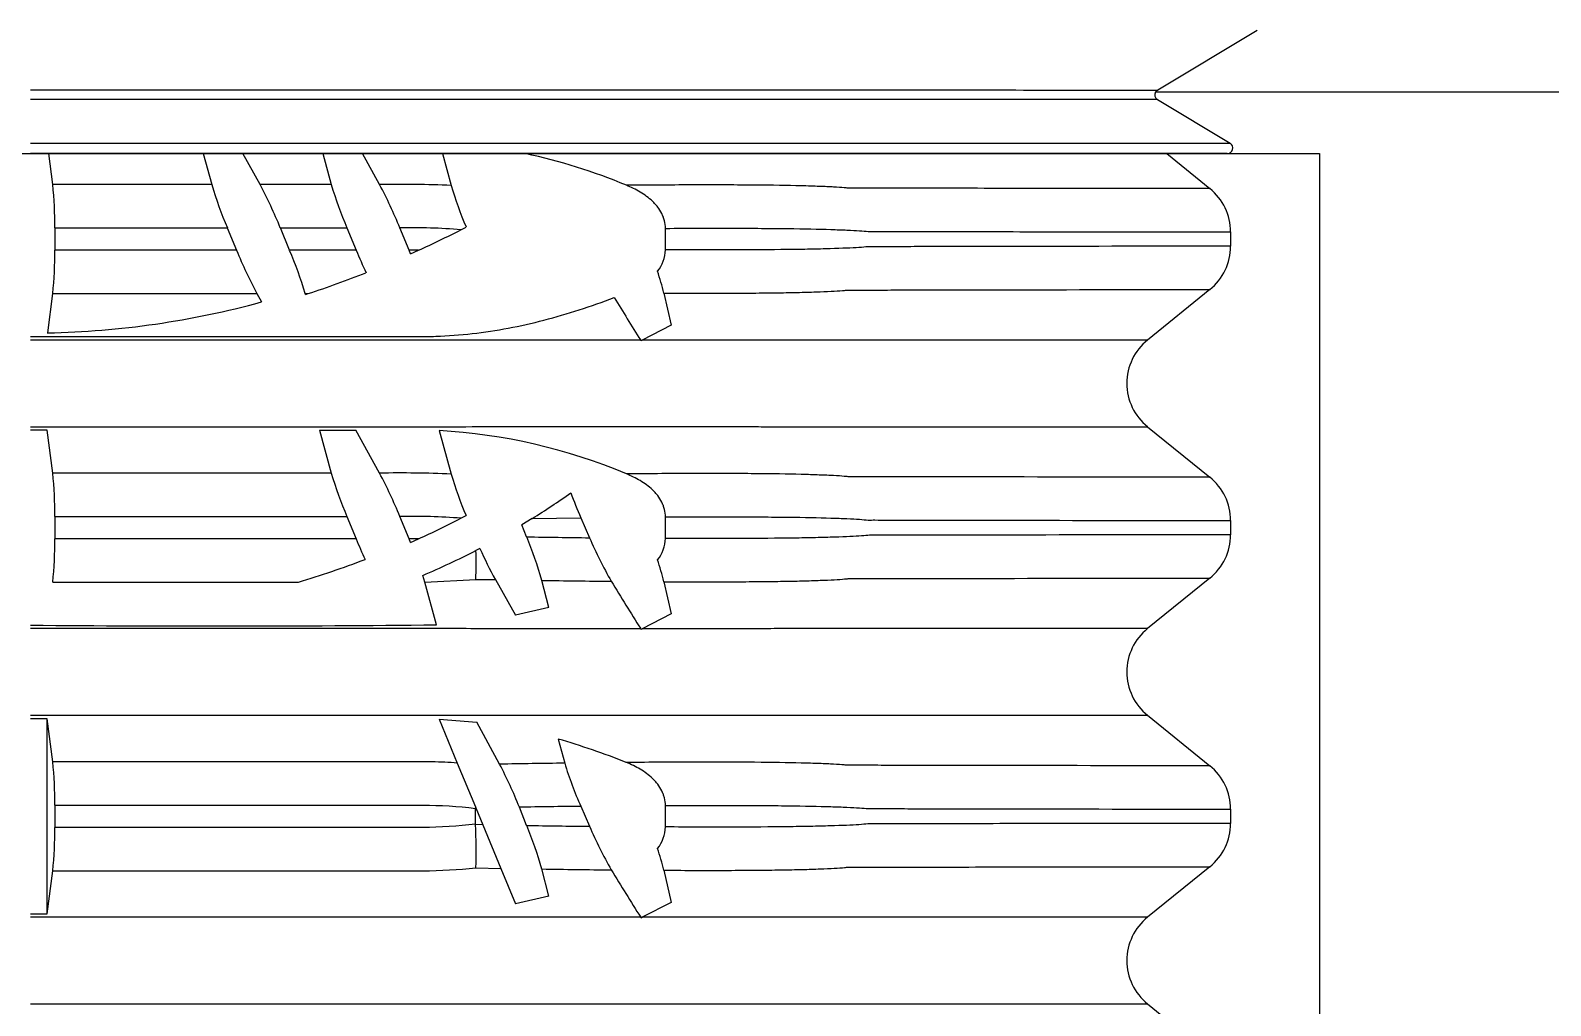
# Model space of a CAD drawing. Header units: millimetres. Extents: x -455371 to 117772, y -78417 to 116564.
# Drawn here: x -53082.1 to -52810.4, y 64223.7 to 64398.1 of the extents above; entities that cross this region are included whole.
import ezdxf

# ---------------------------------------------------------------- set-up
doc = ezdxf.new("R2010")
doc.units = ezdxf.units.MM
doc.layers.get('0').update_dxf_attribs({"color": 255})
doc.layers.add('BETON-STOP', color=141, linetype='Continuous')
doc.layers.add('Contorno-Cupolex', color=3, linetype='Continuous')

# ---------------------------------------------------------------- blocks, each defined once
blk = doc.blocks.new('Cupolex H50')
at = {"layer": 'Contorno-Cupolex', "linetype": 'Continuous'}
for p, q in [((19742.898, 10165.834), (19741.127, 10164.77)), ((19741.084, 10164.735), (19741.092, 10164.735)), ((19741.092, 10164.735), (19748.808, 10164.735)), ((19741.119, 10164.6), (19742.416, 10163.82)), ((19742.363, 10163.635), (19721.008, 10163.635))]:
    blk.add_line(p, q, dxfattribs=at)
for centre, radius, start, end in [((19741.17, 10164.685), 0.0994, 149.7705, 239.2578), ((19741.178, 10164.684), 0.1, 120.9328, 149.6717), ((19742.364, 10163.735), 0.0998, 269.2777, 59.0372)]:
    blk.add_arc(centre, radius, start, end, dxfattribs=at)
for points, knots in [([(19721.008, 10164.771), (19722.217, 10164.771), (19723.426, 10164.771), (19724.99, 10164.771), (19725.345, 10164.771), (19725.7, 10164.771)], [0, 0, 0, 0, 0.0625, 0.0625, 0.08086931, 0.08086931, 0.08086931, 0.08086931]), ([(19725.7, 10164.771), (19725.949, 10164.771), (19726.198, 10164.771), (19726.75, 10164.771), (19727.052, 10164.771), (19727.656, 10164.771), (19727.958, 10164.771), (19728.561, 10164.771), (19728.864, 10164.771), (19729.461, 10164.771), (19729.752, 10164.771), (19730.321, 10164.771), (19730.599, 10164.771), (19731.141, 10164.771), (19731.407, 10164.771), (19732.161, 10164.771), (19732.614, 10164.771), (19733.421, 10164.771), (19733.759, 10164.771), (19734.167, 10164.771), (19734.286, 10164.771), (19734.484, 10164.771), (19734.563, 10164.771), (19734.656, 10164.771), (19734.681, 10164.771), (19734.728, 10164.771), (19734.751, 10164.771), (19734.822, 10164.771), (19734.869, 10164.771), (19735.104, 10164.771), (19735.293, 10164.771), (19735.858, 10164.771), (19736.235, 10164.771), (19738.119, 10164.771), (19739.626, 10164.77), (19741.127, 10164.77)], [0.0808693, 0.0808693, 0.0808693, 0.0808693, 0.09375, 0.09375, 0.109375, 0.109375, 0.125, 0.125, 0.140625, 0.140625, 0.15625, 0.15625, 0.171875, 0.171875, 0.1875, 0.1875, 0.21875, 0.21875, 0.25, 0.25, 0.265625, 0.265625, 0.28125, 0.28125, 0.2890625, 0.2890625, 0.296875, 0.296875, 0.3125, 0.3125, 0.375, 0.375, 0.5, 0.5, 1, 1, 1, 1]), ([(19739.204, 10164.6), (19738.34, 10164.6), (19737.473, 10164.6), (19736.231, 10164.599), (19735.854, 10164.599), (19735.289, 10164.599), (19735.101, 10164.599), (19734.866, 10164.599), (19734.819, 10164.599), (19734.725, 10164.599), (19734.683, 10164.599), (19734.559, 10164.599), (19734.48, 10164.599), (19734.283, 10164.599), (19734.164, 10164.599), (19733.754, 10164.599), (19733.417, 10164.599), (19732.817, 10164.599), (19732.6, 10164.599), (19732.147, 10164.599), (19731.908, 10164.599), (19731.16, 10164.599), (19730.609, 10164.599), (19729.757, 10164.599), (19729.468, 10164.599), (19728.877, 10164.599), (19728.574, 10164.599), (19727.969, 10164.599), (19727.666, 10164.599), (19727.061, 10164.599), (19726.758, 10164.599), (19725.851, 10164.599), (19725.245, 10164.599), (19723.577, 10164.599), (19722.514, 10164.599), (19721.451, 10164.599)], [0.2124485, 0.2124485, 0.2124485, 0.2124485, 0.5, 0.5, 0.625, 0.625, 0.6875, 0.6875, 0.703125, 0.703125, 0.71875, 0.71875, 0.734375, 0.734375, 0.75, 0.75, 0.78125, 0.78125, 0.796875, 0.796875, 0.8125, 0.8125, 0.84375, 0.84375, 0.859375, 0.859375, 0.875, 0.875, 0.890625, 0.890625, 0.90625, 0.90625, 0.9375, 0.9375, 0.9923835, 0.9923835, 0.9923835, 0.9923835]), ([(19721.008, 10163.821), (19722.244, 10163.821), (19723.481, 10163.821), (19725.335, 10163.821), (19725.953, 10163.821), (19726.88, 10163.821), (19727.189, 10163.821), (19727.591, 10163.821), (19727.684, 10163.821), (19727.777, 10163.821)], [0, 0, 0, 0, 0.0625, 0.0625, 0.09375, 0.09375, 0.109375, 0.109375, 0.1140744, 0.1140744, 0.1140744, 0.1140744]), ([(19727.777, 10163.821), (19727.838, 10163.821), (19727.9, 10163.821), (19728.115, 10163.821), (19728.27, 10163.821), (19728.731, 10163.821), (19729.038, 10163.821), (19729.649, 10163.821), (19729.955, 10163.821), (19730.846, 10163.821), (19731.412, 10163.821), (19732.219, 10163.821), (19732.481, 10163.821), (19732.98, 10163.821), (19733.218, 10163.821), (19733.669, 10163.821), (19733.883, 10163.821), (19734.287, 10163.821), (19734.477, 10163.821), (19734.999, 10163.821), (19735.286, 10163.821), (19735.622, 10163.821), (19735.718, 10163.821), (19735.797, 10163.821), (19735.797, 10163.821), (19735.797, 10163.821)], [0.1140744, 0.1140744, 0.1140744, 0.1140744, 0.1171875, 0.1171875, 0.125, 0.125, 0.140625, 0.140625, 0.15625, 0.15625, 0.1875, 0.1875, 0.203125, 0.203125, 0.21875, 0.21875, 0.234375, 0.234375, 0.25, 0.25, 0.28125, 0.28125, 0.296875, 0.296875, 0.2969026, 0.2969026, 0.2969026, 0.2969026]), ([(19735.797, 10163.821), (19735.836, 10163.821), (19735.871, 10163.821), (19735.933, 10163.821), (19735.958, 10163.821), (19736.177, 10163.821), (19736.373, 10163.821), (19736.958, 10163.821), (19737.348, 10163.821), (19739.298, 10163.821), (19740.859, 10163.82), (19742.416, 10163.82)], [0.2969026, 0.2969026, 0.2969026, 0.2969026, 0.3046875, 0.3046875, 0.3125, 0.3125, 0.375, 0.375, 0.5, 0.5, 1, 1, 1, 1])]:
    blk.add_open_spline(points, degree=3, knots=knots, dxfattribs=at)
for points in [[(19721.451, 10164.599), (19721.303, 10164.599), (19721.156, 10164.599), (19721.008, 10164.599)], [(19741.119, 10164.6), (19740.482, 10164.6), (19739.843, 10164.6), (19739.204, 10164.6)]]:
    blk.add_open_spline(points, degree=3, dxfattribs=at)
blk = doc.blocks.new('Bs H50 tacca 5')
at = {"layer": 'BETON-STOP'}
for p, q in [((19753.708, 9985.2), (19799.708, 9985.2)), ((19777.107, 9984.648), (19777.036, 9985.2)), ((19779.792, 9985.2), (19779.944, 9984.648)), ((19780.806, 9984.648), (19780.501, 9985.2)), ((19781.925, 9985.2), (19782.077, 9984.648)), ((19782.939, 9984.648), (19782.634, 9985.2)), ((19784.06, 9985.2), (19784.217, 9984.632)), ((19796.984, 9985.2), (19797.754, 9984.575)), ((19799.708, 9985.2), (19799.708, 9963.521)), ((19779.944, 9984.648), (19777.107, 9984.648)), ((19782.077, 9984.648), (19780.806, 9984.648)), ((19777.145, 9983.875), (19777.145, 9983.474)), ((19777.145, 9983.875), (19780.222, 9983.875)), ((19780.222, 9983.875), (19780.388, 9983.474)), ((19781.168, 9983.875), (19782.356, 9983.875)), ((19781.334, 9983.474), (19781.168, 9983.875)), ((19782.356, 9983.875), (19782.522, 9983.474)), ((19783.467, 9983.474), (19783.301, 9983.875)), ((19784.391, 9983.842), (19784.483, 9983.89)), ((19788.04, 9983.484), (19788.04, 9983.866)), ((19798.124, 9983.802), (19798.124, 9983.547)), ((19780.388, 9983.474), (19777.145, 9983.474)), ((19782.522, 9983.474), (19781.334, 9983.474)), ((19783.636, 9983.474), (19783.467, 9983.474)), ((19783.493, 9983.41), (19783.467, 9983.474)), ((19783.493, 9983.41), (19783.636, 9983.474)), ((19777.017, 9982), (19777.107, 9982.702)), ((19780.75, 9982.702), (19780.832, 9982.553)), ((19781.612, 9982.702), (19781.666, 9982.702)), ((19781.617, 9982.685), (19781.612, 9982.702)), ((19781.617, 9982.685), (19781.666, 9982.702)), ((19788.013, 9982.711), (19788.14, 9982.136)), ((19797.754, 9982.774), (19796.642, 9981.873)), ((19788.14, 9982.136), (19787.625, 9981.872)), ((19777.008, 9982), (19777.017, 9982)), ((19787.597, 9981.872), (19787.604, 9981.862)), ((19787.604, 9981.862), (19787.625, 9981.872)), ((19777.008, 9980.265), (19776.708, 9980.265)), ((19777.107, 9979.498), (19777.008, 9980.265)), ((19781.866, 9980.265), (19782.515, 9980.265)), ((19781.866, 9980.265), (19782.077, 9979.498)), ((19782.939, 9979.498), (19782.515, 9980.265)), ((19784.002, 9980.258), (19784.217, 9979.482)), ((19796.642, 9980.327), (19797.754, 9979.425)), ((19777.145, 9978.725), (19777.145, 9978.324)), ((19777.145, 9978.725), (19782.356, 9978.725)), ((19782.356, 9978.725), (19782.522, 9978.324)), ((19783.467, 9978.324), (19783.301, 9978.725)), ((19784.391, 9978.692), (19784.483, 9978.74)), ((19785.663, 9978.69), (19785.477, 9978.576)), ((19785.663, 9978.69), (19786.53, 9978.702)), ((19786.53, 9978.702), (19786.685, 9978.346)), ((19788.04, 9978.334), (19788.04, 9978.716)), ((19798.124, 9978.652), (19798.124, 9978.397)), ((19782.522, 9978.324), (19777.145, 9978.324)), ((19783.636, 9978.324), (19783.467, 9978.324)), ((19783.493, 9978.26), (19783.467, 9978.324)), ((19783.493, 9978.26), (19783.636, 9978.324)), ((19785.563, 9978.361), (19785.477, 9978.576)), ((19784.73, 9978.154), (19784.658, 9978.116)), ((19783.745, 9977.552), (19783.709, 9977.673)), ((19783.745, 9977.552), (19784.657, 9977.602)), ((19783.955, 9976.79), (19783.745, 9977.552)), ((19784.657, 9977.602), (19785.005, 9977.597)), ((19785.005, 9977.597), (19785.367, 9976.961)), ((19785.959, 9977.101), (19785.834, 9977.584)), ((19788.013, 9977.561), (19788.14, 9976.986)), ((19797.754, 9977.624), (19796.642, 9976.723)), ((19785.959, 9977.101), (19785.367, 9976.961)), ((19788.14, 9976.986), (19787.625, 9976.722)), ((19787.597, 9976.722), (19787.604, 9976.712)), ((19787.604, 9976.712), (19787.625, 9976.722)), ((19777.008, 9975.115), (19776.708, 9975.115)), ((19777.107, 9974.348), (19777.008, 9975.115)), ((19777.008, 9971.634), (19777.008, 9975.115)), ((19784.002, 9975.108), (19784.674, 9975.052)), ((19784.002, 9975.108), (19784.326, 9974.325)), ((19796.642, 9975.177), (19797.754, 9974.275)), ((19785.081, 9974.304), (19784.674, 9975.052)), ((19786.123, 9974.752), (19786.243, 9974.322)), ((19784.326, 9974.325), (19784.649, 9973.544)), ((19777.145, 9973.575), (19777.145, 9973.174)), ((19784.649, 9973.544), (19784.648, 9973.523)), ((19784.648, 9973.523), (19784.658, 9973.524)), ((19784.648, 9973.516), (19784.648, 9973.523)), ((19784.648, 9973.233), (19784.648, 9973.516)), ((19784.649, 9973.544), (19784.658, 9973.524)), ((19784.658, 9973.524), (19784.782, 9973.224)), ((19785.563, 9973.211), (19785.433, 9973.536)), ((19786.53, 9973.552), (19786.685, 9973.196)), ((19788.04, 9973.184), (19788.04, 9973.566)), ((19798.124, 9973.502), (19798.124, 9973.247)), ((19784.648, 9973.226), (19784.648, 9973.233)), ((19784.782, 9973.224), (19784.648, 9973.226)), ((19784.782, 9973.224), (19785.105, 9972.445)), ((19777.008, 9971.634), (19777.107, 9972.402)), ((19784.657, 9972.452), (19785.105, 9972.445)), ((19785.105, 9972.445), (19785.367, 9971.811)), ((19785.959, 9971.951), (19785.834, 9972.434)), ((19788.013, 9972.411), (19788.14, 9971.836)), ((19797.754, 9972.474), (19796.642, 9971.573)), ((19785.959, 9971.951), (19785.367, 9971.811)), ((19788.14, 9971.836), (19787.625, 9971.572)), ((19776.708, 9971.634), (19777.008, 9971.634)), ((19787.597, 9971.572), (19787.604, 9971.562)), ((19787.604, 9971.562), (19787.625, 9971.572)), ((19796.642, 9970.027), (19797.754, 9969.125))]:
    blk.add_line(p, q, dxfattribs=at)
for centre, radius, start, end in [((19783.423, 9975.31), 10.115, 67.204, 77.909), ((19770.399, 9983.927), 6.746, 359.5571, 6.1329), ((19786.955, 9986.738), 7.316, 196.6017, 203.0391), ((19773.366, 9980.695), 8.425, 22.177, 27.9825), ((19789.087, 9986.738), 7.315, 196.6014, 203.039), ((19783.316, 9964.262), 20.389, 87.4673, 91.0599), ((19775.498, 9980.694), 8.426, 22.1768, 27.9822), ((19791.098, 9986.678), 7.179, 196.5599, 202.8486), ((19797.128, 9983.801), 0.996, 0.0934, 51.069), ((19783.512, 9972.695), 11.182, 85.4915, 91.0836), ((19776.708, 9998.65), 16.682, 294.537, 297.423), ((19770.637, 9983.41), 6.508, 353.7467, 0.5633), ((19788.129, 9986.626), 8.358, 202.1536, 208.006), ((19774.74, 9980.661), 7.168, 16.5353, 23.1054), ((19792.332, 9987.532), 10.616, 202.4727, 204.8258), ((19787.407, 9983.498), 0.633, 321.1137, 358.7361), ((19797.128, 9983.548), 0.995, 308.9229, 359.9147), ((19775.286, 10001.912), 20.242, 288.3716, 291.4739), ((19783.686, 9981.664), 4.451, 13.5966, 18.8246), ((19776.708, 9997.584), 15.586, 271.1353, 285.3434), ((19818.005, 10001.276), 36.071, 211.1229, 212.5432), ((19797.264, 9981.1), 0.992, 128.8507, 231.1493), ((19783.423, 9970.16), 10.115, 67.204, 86.7172), ((19770.399, 9978.777), 6.746, 359.5571, 6.1329), ((19789.087, 9981.588), 7.315, 196.6014, 203.039), ((19783.316, 9959.112), 20.389, 87.4673, 91.0599), ((19775.498, 9975.544), 8.426, 22.1768, 27.9822), ((19791.098, 9981.528), 7.179, 196.5599, 202.8486), ((19797.128, 9978.651), 0.996, 0.0934, 51.069), ((19779.191, 9989.118), 12.274, 301.8239, 305.6812), ((19794.615, 9982.22), 8.817, 200.3864, 203.5188), ((19783.512, 9967.545), 11.182, 85.4915, 91.0836), ((19776.708, 9993.5), 16.682, 294.537, 297.423), ((19770.637, 9978.26), 6.508, 353.7467, 0.5633), ((19792.431, 9982.425), 10.725, 202.48, 204.6154), ((19790.557, 10301.602), 323.28, 269.11496, 269.31372), ((19779.164, 9975.703), 6.93, 15.7431, 22.5557), ((19793.374, 9981.202), 7.274, 203.1216, 209.9777), ((19787.407, 9978.348), 0.633, 321.1137, 358.7361), ((19797.128, 9978.398), 0.995, 308.9229, 359.9147), ((19778.059, 9991.025), 14.498, 292.9378, 297.0784), ((19777.546, 9977.883), 7.116, 357.7431, 1.8822), ((19791.31, 9981.063), 7.195, 203.8499, 208.8003), ((19776.708, 9993.5), 16.65, 286.695, 291.0224), ((19783.686, 9976.514), 4.451, 13.5966, 18.8246), ((19789.497, 10218.673), 241.117, 269.12954, 269.42423), ((19819.088, 9996.805), 37.349, 211.0006, 212.527), ((19780.029, 10352.976), 376.206, 269.49431, 270.5979), ((19797.264, 9975.95), 0.992, 128.8507, 231.1493), ((19782.545, 9962.346), 12.912, 68.1933, 73.9131), ((19770.399, 9973.627), 6.746, 359.5571, 6.1329), ((19792.29, 9538.338), 436.026, 90.79467, 90.94735), ((19777.85, 9970.53), 8.157, 21.6267, 27.5629), ((19792.363, 9976.166), 6.392, 196.7661, 204.1399), ((19797.128, 9973.501), 0.996, 0.0934, 51.069), ((19790.921, 9624.223), 349.356, 90.7202, 90.90021), ((19770.637, 9973.11), 6.508, 353.7467, 0.5633), ((19775.73, 9972.745), 8.932, 358.1218, 3.0874), ((19790.557, 10296.452), 323.28, 269.11496, 269.31372), ((19779.164, 9970.553), 6.93, 15.7431, 22.5557), ((19793.374, 9976.052), 7.274, 203.1216, 209.9777), ((19787.407, 9973.198), 0.633, 321.1137, 358.7361), ((19797.128, 9973.248), 0.995, 308.9229, 359.9147), ((19783.686, 9971.364), 4.451, 13.5966, 18.8246), ((19789.497, 10213.523), 241.117, 269.12954, 269.42423), ((19819.088, 9991.655), 37.349, 211.0006, 212.527), ((19797.264, 9970.8), 0.992, 128.8507, 231.1493)]:
    blk.add_arc(centre, radius, start, end, dxfattribs=at)
for points, knots in [([(19797.754, 9984.575), (19796.492, 9984.575), (19795.229, 9984.578), (19793.333, 9984.581), (19792.701, 9984.582), (19791.911, 9984.583), (19791.753, 9984.584), (19791.516, 9984.584), (19791.437, 9984.584), (19791.339, 9984.584), (19791.319, 9984.584), (19791.279, 9984.585), (19791.256, 9984.588), (19791.178, 9984.596), (19791.115, 9984.6), (19790.967, 9984.608), (19790.882, 9984.611), (19790.688, 9984.618), (19790.579, 9984.622), (19790.221, 9984.631), (19789.944, 9984.635), (19789.472, 9984.639), (19789.306, 9984.64), (19788.953, 9984.641), (19788.767, 9984.641), (19788.19, 9984.64), (19787.779, 9984.638), (19787.342, 9984.634)], [0, 0, 0, 0, 0.5, 0.5, 0.75, 0.75, 0.8125, 0.8125, 0.84375, 0.84375, 0.851563, 0.851563, 0.859375, 0.859375, 0.875, 0.875, 0.890625, 0.890625, 0.90625, 0.90625, 0.9375, 0.9375, 0.953125, 0.953125, 0.96875, 0.96875, 1, 1, 1, 1]), ([(19788.04, 9983.866), (19788.04, 9983.912), (19788.034, 9983.957), (19788.017, 9984.024), (19788.01, 9984.046), (19787.994, 9984.089), (19787.985, 9984.11), (19787.954, 9984.172), (19787.929, 9984.21), (19787.887, 9984.265), (19787.872, 9984.283), (19787.841, 9984.317), (19787.825, 9984.333), (19787.743, 9984.413), (19787.669, 9984.466), (19787.51, 9984.561), (19787.427, 9984.6), (19787.342, 9984.634)], [0, 0, 0, 0, 0.125, 0.125, 0.1875, 0.1875, 0.25, 0.25, 0.375, 0.375, 0.4375, 0.4375, 0.5, 0.5, 0.75, 0.75, 1, 1, 1, 1]), ([(19788.04, 9983.866), (19788.462, 9983.868), (19788.858, 9983.869), (19789.408, 9983.868), (19789.585, 9983.868), (19789.918, 9983.865), (19790.074, 9983.864), (19790.516, 9983.859), (19790.772, 9983.853), (19791.096, 9983.843), (19791.194, 9983.84), (19791.364, 9983.832), (19791.438, 9983.829), (19791.563, 9983.82), (19791.615, 9983.813), (19791.697, 9983.81), (19791.735, 9983.812), (19791.852, 9983.811), (19791.931, 9983.811), (19792.166, 9983.811), (19792.323, 9983.81), (19793.107, 9983.809), (19793.735, 9983.808), (19795.617, 9983.805), (19796.871, 9983.802), (19798.124, 9983.802)], [0, 0, 0, 0, 0.03125, 0.03125, 0.046875, 0.046875, 0.0625, 0.0625, 0.09375, 0.09375, 0.109375, 0.109375, 0.125, 0.125, 0.140625, 0.140625, 0.15625, 0.15625, 0.1875, 0.1875, 0.25, 0.25, 0.5, 0.5, 1, 1, 1, 1]), ([(19798.124, 9983.547), (19796.87, 9983.547), (19795.615, 9983.545), (19793.731, 9983.542), (19793.103, 9983.541), (19792.318, 9983.539), (19792.161, 9983.539), (19791.925, 9983.538), (19791.847, 9983.538), (19791.729, 9983.538), (19791.692, 9983.54), (19791.608, 9983.535), (19791.555, 9983.528), (19791.365, 9983.516), (19791.195, 9983.509), (19790.87, 9983.499), (19790.751, 9983.496), (19790.495, 9983.491), (19790.358, 9983.489), (19789.918, 9983.484), (19789.587, 9983.481), (19788.853, 9983.48), (19788.459, 9983.481), (19788.04, 9983.484)], [0, 0, 0, 0, 0.5, 0.5, 0.75, 0.75, 0.8125, 0.8125, 0.84375, 0.84375, 0.859375, 0.859375, 0.875, 0.875, 0.90625, 0.90625, 0.921875, 0.921875, 0.9375, 0.9375, 0.96875, 0.96875, 1, 1, 1, 1]), ([(19788.013, 9982.711), (19788.422, 9982.709), (19788.803, 9982.708), (19789.33, 9982.71), (19789.498, 9982.711), (19789.811, 9982.714), (19789.958, 9982.715), (19790.233, 9982.72), (19790.36, 9982.722), (19790.595, 9982.728), (19790.703, 9982.732), (19790.991, 9982.742), (19791.135, 9982.749), (19791.261, 9982.762), (19791.283, 9982.765), (19791.322, 9982.765), (19791.341, 9982.765), (19791.4, 9982.765), (19791.438, 9982.765), (19791.555, 9982.765), (19791.632, 9982.765), (19791.865, 9982.766), (19792.02, 9982.766), (19792.795, 9982.768), (19793.415, 9982.769), (19795.276, 9982.772), (19796.516, 9982.774), (19797.754, 9982.774)], [0, 0, 0, 0, 0.03125, 0.03125, 0.046875, 0.046875, 0.0625, 0.0625, 0.078125, 0.078125, 0.09375, 0.09375, 0.125, 0.125, 0.132812, 0.132812, 0.140625, 0.140625, 0.15625, 0.15625, 0.1875, 0.1875, 0.25, 0.25, 0.5, 0.5, 1, 1, 1, 1]), ([(19776.708, 9981.934), (19778.462, 9981.934), (19780.216, 9981.934), (19782.408, 9981.934), (19782.847, 9981.934), (19783.395, 9981.934), (19783.504, 9981.934), (19783.724, 9981.934), (19783.833, 9981.936), (19784.16, 9981.947), (19784.377, 9981.963), (19785.024, 9982.037), (19785.45, 9982.119), (19786.293, 9982.338), (19786.711, 9982.474), (19787.126, 9982.632)], [0, 0, 0, 0, 0.5, 0.5, 0.625, 0.625, 0.65625, 0.65625, 0.6875, 0.6875, 0.75, 0.75, 0.875, 0.875, 1, 1, 1, 1]), ([(19787.597, 9981.872), (19787.221, 9981.872), (19786.822, 9981.872), (19786.191, 9981.872), (19785.975, 9981.872), (19785.533, 9981.872), (19785.307, 9981.872), (19784.627, 9981.872), (19784.168, 9981.873), (19783.469, 9981.873), (19783.236, 9981.873), (19782.77, 9981.873), (19782.537, 9981.873), (19780.439, 9981.873), (19778.573, 9981.873), (19776.708, 9981.873)], [0, 0, 0, 0, 0.125, 0.125, 0.1875, 0.1875, 0.25, 0.25, 0.375, 0.375, 0.4375, 0.4375, 0.5, 0.5, 1, 1, 1, 1]), ([(19796.642, 9981.873), (19795.434, 9981.873), (19794.227, 9981.873), (19792.415, 9981.873), (19791.811, 9981.873), (19790.906, 9981.873), (19790.604, 9981.873), (19790.264, 9981.873), (19790.228, 9981.873), (19790.148, 9981.873), (19790.095, 9981.873), (19789.897, 9981.872), (19789.718, 9981.872), (19789.265, 9981.872), (19788.987, 9981.872), (19788.362, 9981.872), (19788.013, 9981.872), (19787.625, 9981.872)], [0, 0, 0, 0, 0.5, 0.5, 0.75, 0.75, 0.875, 0.875, 0.890625, 0.890625, 0.90625, 0.90625, 0.9375, 0.9375, 0.96875, 0.96875, 1, 1, 1, 1]), ([(19776.708, 9980.327), (19777.909, 9980.327), (19779.11, 9980.327), (19780.912, 9980.327), (19781.513, 9980.327), (19782.413, 9980.327), (19782.714, 9980.327), (19783.164, 9980.327), (19783.314, 9980.327), (19783.614, 9980.327), (19783.764, 9980.327), (19784.215, 9980.327), (19784.514, 9980.327), (19785.113, 9980.328), (19785.407, 9980.328), (19785.979, 9980.328), (19786.258, 9980.328), (19786.801, 9980.328), (19787.067, 9980.328), (19787.822, 9980.328), (19788.273, 9980.328), (19789.069, 9980.328), (19789.396, 9980.328), (19789.78, 9980.327), (19789.891, 9980.327), (19790.07, 9980.327), (19790.139, 9980.327), (19790.238, 9980.327), (19790.283, 9980.327), (19790.376, 9980.327), (19790.423, 9980.327), (19790.657, 9980.327), (19790.844, 9980.327), (19791.405, 9980.327), (19791.779, 9980.327), (19793.65, 9980.327), (19795.146, 9980.327), (19796.642, 9980.327)], [0, 0, 0, 0, 0.0625, 0.0625, 0.09375, 0.09375, 0.109375, 0.109375, 0.117188, 0.117188, 0.125, 0.125, 0.140625, 0.140625, 0.15625, 0.15625, 0.171875, 0.171875, 0.1875, 0.1875, 0.21875, 0.21875, 0.25, 0.25, 0.265625, 0.265625, 0.28125, 0.28125, 0.296875, 0.296875, 0.3125, 0.3125, 0.375, 0.375, 0.5, 0.5, 1, 1, 1, 1]), ([(19797.754, 9979.425), (19796.492, 9979.425), (19795.229, 9979.428), (19793.333, 9979.431), (19792.701, 9979.432), (19791.911, 9979.433), (19791.753, 9979.434), (19791.516, 9979.434), (19791.437, 9979.434), (19791.339, 9979.434), (19791.319, 9979.434), (19791.279, 9979.435), (19791.256, 9979.438), (19791.178, 9979.446), (19791.115, 9979.45), (19790.967, 9979.458), (19790.882, 9979.461), (19790.688, 9979.468), (19790.579, 9979.472), (19790.221, 9979.481), (19789.944, 9979.485), (19789.472, 9979.489), (19789.306, 9979.49), (19788.953, 9979.491), (19788.767, 9979.491), (19788.19, 9979.49), (19787.779, 9979.488), (19787.342, 9979.484)], [0, 0, 0, 0, 0.5, 0.5, 0.75, 0.75, 0.8125, 0.8125, 0.84375, 0.84375, 0.851562, 0.851562, 0.859375, 0.859375, 0.875, 0.875, 0.890625, 0.890625, 0.90625, 0.90625, 0.9375, 0.9375, 0.953125, 0.953125, 0.96875, 0.96875, 1, 1, 1, 1]), ([(19788.04, 9978.716), (19788.04, 9978.762), (19788.034, 9978.807), (19788.017, 9978.874), (19788.01, 9978.896), (19787.994, 9978.939), (19787.985, 9978.96), (19787.954, 9979.022), (19787.929, 9979.06), (19787.887, 9979.115), (19787.872, 9979.133), (19787.841, 9979.167), (19787.825, 9979.183), (19787.743, 9979.263), (19787.669, 9979.316), (19787.51, 9979.411), (19787.427, 9979.45), (19787.342, 9979.484)], [0, 0, 0, 0, 0.125, 0.125, 0.1875, 0.1875, 0.25, 0.25, 0.375, 0.375, 0.4375, 0.4375, 0.5, 0.5, 0.75, 0.75, 1, 1, 1, 1]), ([(19788.04, 9978.716), (19788.462, 9978.718), (19788.858, 9978.719), (19789.408, 9978.718), (19789.585, 9978.718), (19789.918, 9978.715), (19790.074, 9978.714), (19790.516, 9978.709), (19790.772, 9978.703), (19791.096, 9978.693), (19791.194, 9978.69), (19791.364, 9978.682), (19791.438, 9978.679), (19791.563, 9978.67), (19791.615, 9978.663), (19791.697, 9978.66), (19791.735, 9978.662), (19791.852, 9978.661), (19791.931, 9978.661), (19792.166, 9978.661), (19792.323, 9978.66), (19793.107, 9978.659), (19793.735, 9978.658), (19795.617, 9978.655), (19796.871, 9978.652), (19798.124, 9978.652)], [0, 0, 0, 0, 0.03125, 0.03125, 0.046875, 0.046875, 0.0625, 0.0625, 0.09375, 0.09375, 0.109375, 0.109375, 0.125, 0.125, 0.140625, 0.140625, 0.15625, 0.15625, 0.1875, 0.1875, 0.25, 0.25, 0.5, 0.5, 1, 1, 1, 1]), ([(19798.124, 9978.397), (19796.87, 9978.397), (19795.615, 9978.395), (19793.731, 9978.392), (19793.103, 9978.391), (19792.318, 9978.389), (19792.161, 9978.389), (19791.925, 9978.388), (19791.847, 9978.388), (19791.729, 9978.388), (19791.692, 9978.39), (19791.608, 9978.385), (19791.555, 9978.378), (19791.365, 9978.366), (19791.195, 9978.359), (19790.87, 9978.349), (19790.751, 9978.346), (19790.495, 9978.341), (19790.358, 9978.339), (19789.918, 9978.334), (19789.587, 9978.331), (19788.853, 9978.33), (19788.459, 9978.331), (19788.04, 9978.334)], [0, 0, 0, 0, 0.5, 0.5, 0.75, 0.75, 0.8125, 0.8125, 0.84375, 0.84375, 0.859375, 0.859375, 0.875, 0.875, 0.90625, 0.90625, 0.921875, 0.921875, 0.9375, 0.9375, 0.96875, 0.96875, 1, 1, 1, 1]), ([(19788.013, 9977.561), (19788.422, 9977.559), (19788.803, 9977.558), (19789.33, 9977.56), (19789.498, 9977.561), (19789.811, 9977.564), (19789.958, 9977.565), (19790.233, 9977.57), (19790.36, 9977.572), (19790.595, 9977.578), (19790.703, 9977.582), (19790.991, 9977.592), (19791.135, 9977.599), (19791.261, 9977.612), (19791.283, 9977.615), (19791.322, 9977.615), (19791.341, 9977.615), (19791.4, 9977.615), (19791.438, 9977.615), (19791.555, 9977.615), (19791.632, 9977.615), (19791.865, 9977.616), (19792.02, 9977.616), (19792.795, 9977.618), (19793.415, 9977.619), (19795.276, 9977.622), (19796.516, 9977.624), (19797.754, 9977.624)], [0, 0, 0, 0, 0.03125, 0.03125, 0.046875, 0.046875, 0.0625, 0.0625, 0.078125, 0.078125, 0.09375, 0.09375, 0.125, 0.125, 0.132813, 0.132813, 0.140625, 0.140625, 0.15625, 0.15625, 0.1875, 0.1875, 0.25, 0.25, 0.5, 0.5, 1, 1, 1, 1]), ([(19787.597, 9976.722), (19787.221, 9976.722), (19786.822, 9976.722), (19786.191, 9976.722), (19785.975, 9976.722), (19785.533, 9976.722), (19785.307, 9976.722), (19784.627, 9976.722), (19784.168, 9976.723), (19783.469, 9976.723), (19783.236, 9976.723), (19782.77, 9976.723), (19782.537, 9976.723), (19780.439, 9976.723), (19778.573, 9976.723), (19776.708, 9976.723)], [0, 0, 0, 0, 0.125, 0.125, 0.1875, 0.1875, 0.25, 0.25, 0.375, 0.375, 0.4375, 0.4375, 0.5, 0.5, 1, 1, 1, 1]), ([(19796.642, 9976.723), (19795.434, 9976.723), (19794.227, 9976.723), (19792.415, 9976.723), (19791.811, 9976.723), (19790.906, 9976.723), (19790.604, 9976.723), (19790.264, 9976.723), (19790.228, 9976.723), (19790.148, 9976.723), (19790.095, 9976.723), (19789.897, 9976.722), (19789.718, 9976.722), (19789.265, 9976.722), (19788.987, 9976.722), (19788.362, 9976.722), (19788.013, 9976.722), (19787.625, 9976.722)], [0, 0, 0, 0, 0.5, 0.5, 0.75, 0.75, 0.875, 0.875, 0.890625, 0.890625, 0.90625, 0.90625, 0.9375, 0.9375, 0.96875, 0.96875, 1, 1, 1, 1]), ([(19776.708, 9975.177), (19777.909, 9975.177), (19779.11, 9975.177), (19780.912, 9975.177), (19781.513, 9975.177), (19782.413, 9975.177), (19782.714, 9975.177), (19783.164, 9975.177), (19783.314, 9975.177), (19783.614, 9975.177), (19783.764, 9975.177), (19784.215, 9975.177), (19784.514, 9975.177), (19785.113, 9975.178), (19785.407, 9975.178), (19785.979, 9975.178), (19786.258, 9975.178), (19786.801, 9975.178), (19787.067, 9975.178), (19787.822, 9975.178), (19788.273, 9975.178), (19789.069, 9975.178), (19789.396, 9975.178), (19789.78, 9975.177), (19789.891, 9975.177), (19790.07, 9975.177), (19790.139, 9975.177), (19790.238, 9975.177), (19790.283, 9975.177), (19790.376, 9975.177), (19790.423, 9975.177), (19790.657, 9975.177), (19790.844, 9975.177), (19791.405, 9975.177), (19791.779, 9975.177), (19793.65, 9975.177), (19795.146, 9975.177), (19796.642, 9975.177)], [0, 0, 0, 0, 0.0625, 0.0625, 0.09375, 0.09375, 0.109375, 0.109375, 0.117187, 0.117187, 0.125, 0.125, 0.140625, 0.140625, 0.15625, 0.15625, 0.171875, 0.171875, 0.1875, 0.1875, 0.21875, 0.21875, 0.25, 0.25, 0.265625, 0.265625, 0.28125, 0.28125, 0.296875, 0.296875, 0.3125, 0.3125, 0.375, 0.375, 0.5, 0.5, 1, 1, 1, 1]), ([(19784.326, 9974.325), (19784.176, 9974.335), (19784.026, 9974.342), (19783.8, 9974.347), (19783.725, 9974.348), (19783.575, 9974.348), (19783.499, 9974.348), (19783.123, 9974.348), (19782.823, 9974.348), (19781.92, 9974.348), (19781.318, 9974.348), (19779.513, 9974.348), (19778.31, 9974.348), (19777.107, 9974.348)], [0, 0, 0, 0, 0.0625, 0.0625, 0.09375, 0.09375, 0.125, 0.125, 0.25, 0.25, 0.5, 0.5, 1, 1, 1, 1]), ([(19797.754, 9974.275), (19796.492, 9974.275), (19795.229, 9974.278), (19793.333, 9974.281), (19792.701, 9974.282), (19791.911, 9974.283), (19791.753, 9974.284), (19791.516, 9974.284), (19791.437, 9974.284), (19791.339, 9974.284), (19791.319, 9974.284), (19791.279, 9974.285), (19791.256, 9974.288), (19791.178, 9974.296), (19791.115, 9974.3), (19790.967, 9974.308), (19790.882, 9974.311), (19790.688, 9974.318), (19790.579, 9974.322), (19790.221, 9974.331), (19789.944, 9974.335), (19789.472, 9974.339), (19789.306, 9974.34), (19788.953, 9974.341), (19788.767, 9974.341), (19788.19, 9974.34), (19787.779, 9974.338), (19787.342, 9974.334)], [0, 0, 0, 0, 0.5, 0.5, 0.75, 0.75, 0.8125, 0.8125, 0.84375, 0.84375, 0.851563, 0.851563, 0.859375, 0.859375, 0.875, 0.875, 0.890625, 0.890625, 0.90625, 0.90625, 0.9375, 0.9375, 0.953125, 0.953125, 0.96875, 0.96875, 1, 1, 1, 1]), ([(19788.04, 9973.566), (19788.04, 9973.612), (19788.034, 9973.657), (19788.017, 9973.724), (19788.01, 9973.746), (19787.994, 9973.789), (19787.985, 9973.81), (19787.954, 9973.872), (19787.929, 9973.91), (19787.887, 9973.965), (19787.872, 9973.983), (19787.841, 9974.017), (19787.825, 9974.033), (19787.743, 9974.113), (19787.669, 9974.166), (19787.51, 9974.261), (19787.427, 9974.3), (19787.342, 9974.334)], [0, 0, 0, 0, 0.125, 0.125, 0.1875, 0.1875, 0.25, 0.25, 0.375, 0.375, 0.4375, 0.4375, 0.5, 0.5, 0.75, 0.75, 1, 1, 1, 1]), ([(19777.145, 9973.575), (19778.396, 9973.575), (19779.646, 9973.575), (19781.522, 9973.575), (19782.147, 9973.575), (19782.929, 9973.575), (19783.085, 9973.575), (19783.32, 9973.575), (19783.398, 9973.575), (19783.554, 9973.575), (19783.633, 9973.575), (19784.023, 9973.572), (19784.336, 9973.553), (19784.648, 9973.516)], [0, 0, 0, 0, 0.5, 0.5, 0.75, 0.75, 0.8125, 0.8125, 0.84375, 0.84375, 0.875, 0.875, 1, 1, 1, 1]), ([(19788.04, 9973.566), (19788.462, 9973.568), (19788.858, 9973.569), (19789.408, 9973.568), (19789.585, 9973.568), (19789.918, 9973.565), (19790.074, 9973.564), (19790.516, 9973.559), (19790.772, 9973.553), (19791.096, 9973.543), (19791.194, 9973.54), (19791.364, 9973.532), (19791.438, 9973.529), (19791.563, 9973.52), (19791.615, 9973.513), (19791.697, 9973.51), (19791.735, 9973.512), (19791.852, 9973.511), (19791.931, 9973.511), (19792.166, 9973.511), (19792.323, 9973.51), (19793.107, 9973.509), (19793.735, 9973.508), (19795.617, 9973.505), (19796.871, 9973.502), (19798.124, 9973.502)], [0, 0, 0, 0, 0.03125, 0.03125, 0.046875, 0.046875, 0.0625, 0.0625, 0.09375, 0.09375, 0.109375, 0.109375, 0.125, 0.125, 0.140625, 0.140625, 0.15625, 0.15625, 0.1875, 0.1875, 0.25, 0.25, 0.5, 0.5, 1, 1, 1, 1]), ([(19784.648, 9973.233), (19784.336, 9973.197), (19784.023, 9973.177), (19783.633, 9973.174), (19783.554, 9973.174), (19783.398, 9973.175), (19783.32, 9973.174), (19783.085, 9973.174), (19782.929, 9973.174), (19782.147, 9973.174), (19781.522, 9973.174), (19779.646, 9973.174), (19778.396, 9973.174), (19777.145, 9973.174)], [0, 0, 0, 0, 0.125, 0.125, 0.15625, 0.15625, 0.1875, 0.1875, 0.25, 0.25, 0.5, 0.5, 1, 1, 1, 1]), ([(19798.124, 9973.247), (19796.87, 9973.247), (19795.615, 9973.245), (19793.731, 9973.242), (19793.103, 9973.241), (19792.318, 9973.239), (19792.161, 9973.239), (19791.925, 9973.238), (19791.847, 9973.238), (19791.729, 9973.238), (19791.692, 9973.24), (19791.608, 9973.235), (19791.555, 9973.228), (19791.365, 9973.216), (19791.195, 9973.209), (19790.87, 9973.199), (19790.751, 9973.196), (19790.495, 9973.191), (19790.358, 9973.189), (19789.918, 9973.184), (19789.587, 9973.181), (19788.853, 9973.18), (19788.459, 9973.181), (19788.04, 9973.184)], [0, 0, 0, 0, 0.5, 0.5, 0.75, 0.75, 0.8125, 0.8125, 0.84375, 0.84375, 0.859375, 0.859375, 0.875, 0.875, 0.90625, 0.90625, 0.921875, 0.921875, 0.9375, 0.9375, 0.96875, 0.96875, 1, 1, 1, 1]), ([(19777.107, 9972.402), (19778.365, 9972.402), (19779.623, 9972.402), (19781.511, 9972.402), (19782.14, 9972.402), (19782.927, 9972.401), (19783.084, 9972.401), (19783.32, 9972.402), (19783.399, 9972.402), (19783.556, 9972.402), (19783.635, 9972.401), (19784.028, 9972.404), (19784.342, 9972.421), (19784.657, 9972.452)], [0, 0, 0, 0, 0.5, 0.5, 0.75, 0.75, 0.8125, 0.8125, 0.84375, 0.84375, 0.875, 0.875, 1, 1, 1, 1]), ([(19788.013, 9972.411), (19788.422, 9972.409), (19788.803, 9972.408), (19789.33, 9972.41), (19789.498, 9972.411), (19789.811, 9972.414), (19789.958, 9972.415), (19790.233, 9972.42), (19790.36, 9972.422), (19790.595, 9972.428), (19790.703, 9972.432), (19790.991, 9972.442), (19791.135, 9972.449), (19791.261, 9972.462), (19791.283, 9972.465), (19791.322, 9972.465), (19791.341, 9972.465), (19791.4, 9972.465), (19791.438, 9972.465), (19791.555, 9972.465), (19791.632, 9972.465), (19791.865, 9972.466), (19792.02, 9972.466), (19792.795, 9972.468), (19793.415, 9972.469), (19795.276, 9972.472), (19796.516, 9972.474), (19797.754, 9972.474)], [0, 0, 0, 0, 0.03125, 0.03125, 0.046875, 0.046875, 0.0625, 0.0625, 0.078125, 0.078125, 0.09375, 0.09375, 0.125, 0.125, 0.132812, 0.132812, 0.140625, 0.140625, 0.15625, 0.15625, 0.1875, 0.1875, 0.25, 0.25, 0.5, 0.5, 1, 1, 1, 1]), ([(19787.597, 9971.572), (19787.221, 9971.572), (19786.822, 9971.572), (19786.191, 9971.572), (19785.975, 9971.572), (19785.533, 9971.572), (19785.307, 9971.572), (19784.627, 9971.572), (19784.168, 9971.573), (19783.469, 9971.573), (19783.236, 9971.573), (19782.77, 9971.573), (19782.537, 9971.573), (19780.439, 9971.573), (19778.573, 9971.573), (19776.708, 9971.573)], [0, 0, 0, 0, 0.125, 0.125, 0.1875, 0.1875, 0.25, 0.25, 0.375, 0.375, 0.4375, 0.4375, 0.5, 0.5, 1, 1, 1, 1]), ([(19796.642, 9971.573), (19795.434, 9971.573), (19794.227, 9971.573), (19792.415, 9971.573), (19791.811, 9971.573), (19790.906, 9971.573), (19790.604, 9971.573), (19790.264, 9971.573), (19790.228, 9971.573), (19790.148, 9971.573), (19790.095, 9971.573), (19789.897, 9971.572), (19789.718, 9971.572), (19789.265, 9971.572), (19788.987, 9971.572), (19788.362, 9971.572), (19788.013, 9971.572), (19787.625, 9971.572)], [0, 0, 0, 0, 0.5, 0.5, 0.75, 0.75, 0.875, 0.875, 0.890625, 0.890625, 0.90625, 0.90625, 0.9375, 0.9375, 0.96875, 0.96875, 1, 1, 1, 1]), ([(19776.708, 9970.027), (19777.909, 9970.027), (19779.11, 9970.027), (19780.912, 9970.027), (19781.513, 9970.027), (19782.413, 9970.027), (19782.714, 9970.027), (19783.164, 9970.027), (19783.314, 9970.027), (19783.614, 9970.027), (19783.764, 9970.027), (19784.215, 9970.027), (19784.514, 9970.027), (19785.113, 9970.028), (19785.407, 9970.028), (19785.979, 9970.028), (19786.258, 9970.028), (19786.801, 9970.028), (19787.067, 9970.028), (19787.822, 9970.028), (19788.273, 9970.028), (19789.069, 9970.028), (19789.396, 9970.028), (19789.78, 9970.027), (19789.891, 9970.027), (19790.07, 9970.027), (19790.139, 9970.027), (19790.238, 9970.027), (19790.283, 9970.027), (19790.376, 9970.027), (19790.423, 9970.027), (19790.657, 9970.027), (19790.844, 9970.027), (19791.405, 9970.027), (19791.779, 9970.027), (19793.65, 9970.027), (19795.146, 9970.027), (19796.642, 9970.027)], [0, 0, 0, 0, 0.0625, 0.0625, 0.09375, 0.09375, 0.109375, 0.109375, 0.117188, 0.117188, 0.125, 0.125, 0.140625, 0.140625, 0.15625, 0.15625, 0.171875, 0.171875, 0.1875, 0.1875, 0.21875, 0.21875, 0.25, 0.25, 0.265625, 0.265625, 0.28125, 0.28125, 0.296875, 0.296875, 0.3125, 0.3125, 0.375, 0.375, 0.5, 0.5, 1, 1, 1, 1])]:
    blk.add_open_spline(points, degree=3, knots=knots, dxfattribs=at)
for points in [[(19777.107, 9982.702), (19778.321, 9982.702), (19779.536, 9982.702), (19780.75, 9982.702)], [(19782.077, 9979.498), (19780.42, 9979.498), (19778.763, 9979.498), (19777.107, 9979.498)], [(19777.107, 9977.552), (19778.568, 9977.552), (19780.03, 9977.552), (19781.492, 9977.552)]]:
    blk.add_open_spline(points, degree=3, dxfattribs=at)

msp = doc.modelspace()

# ---------------------------------------------------------------- block references
at = {"xscale": 10.01836209701863, "yscale": 10.01836209701863, "zscale": 10.01836209701863}
for name, p in [('Cupolex H50', (-250654.34, -37446.93)), ('Bs H50 tacca 5', (-251212.36, -35659.3))]:
    msp.add_blockref(name, p, dxfattribs=at)

doc.saveas('drawing.dxf')
